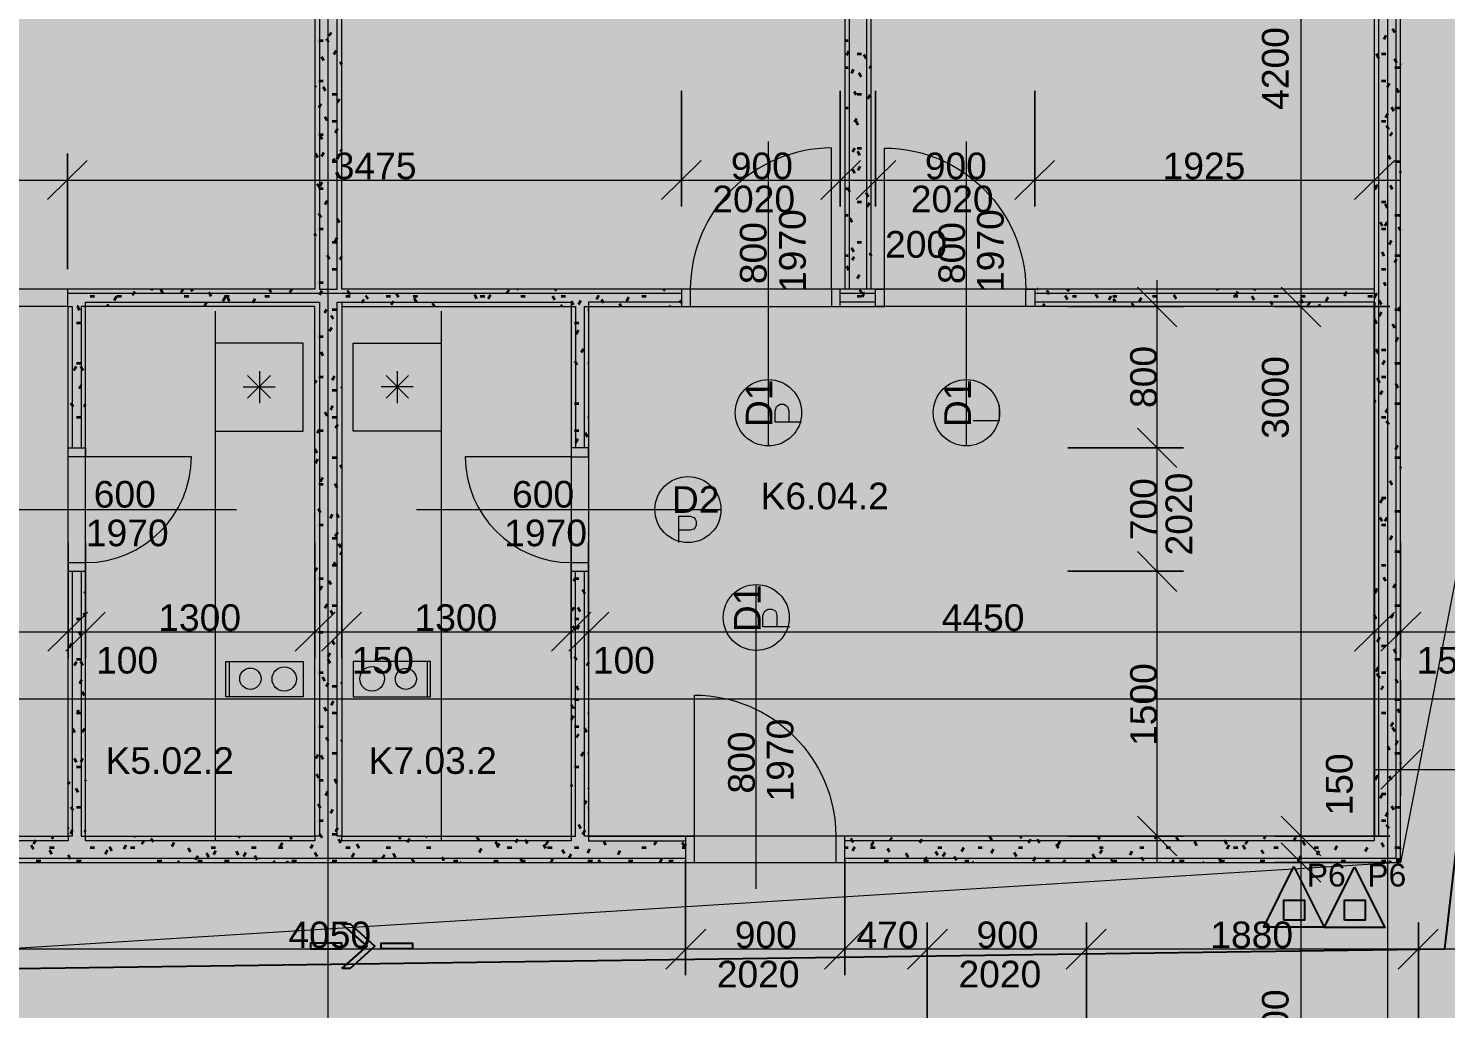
# Model space of a CAD drawing. Header units: millimetres. Extents: x 2377 to 264466, y -28213 to 61616.
# Drawn here: x 197411 to 205437, y -10488 to -4933 of the extents above; entities that cross this region are included whole.
import ezdxf

# ---------------------------------------------------------------- set-up
doc = ezdxf.new("R2010")
doc.units = ezdxf.units.MM
doc.layers.add('ZTI_KANAL', color=30, linetype='Continuous', lineweight=50)
doc.styles.add('PDF ArialMT', font='arial.ttf')

msp = doc.modelspace()

# ---------------------------------------------------------------- hatches: boundary and pattern name
at = {"layer": 'ZTI_KANAL', "true_color": 0x7fff00, "transparency": 33554559}
msp.add_hatch(color=70, dxfattribs=at).paths.add_polyline_path([(199186.3, -10260.3), (199233.9, -10260.3), (199373.7, -10133.3), (199233.9, -10006.3), (199186.3, -10006.3), (199329.2, -10133.3)])

# ---------------------------------------------------------------- linework, layer by layer
at = {"layer": 'ZTI_KANAL', "color": 7, "lineweight": 9}
for points in [[(199106.9, 4981.7), (199106.9, -22133.1)], [(205108.4, 4981.7), (205108.4, -22133.1)], [(204616.3, -2159.8), (204616.3, -6659.4)], [(207677.3, -5097.1), (206461.2, -5097.1), (206461.2, -4795.4), (206461.2, -4496.9), (206461.2, -4195.3), (206461.2, -3896.8), (206461.2, -3595.1), (206461.2, -3296.6), (207763.1, -3296.6), (207763.1, -3595.1), (207763.1, -3896.8), (207763.1, -4195.3), (207763.1, -4496.9), (207763.1, -4795.4), (207763.1, -5097.1), (206362.7, -3566.5), (205181.5, -9660.1), (181035.7, -11158.9), (156035.8, -9660.1)], [(205032.2, -5287.6), (205032.2, -5941.7)], [(201602.8, -7297.6), (201602.8, -6922.9), (201602.8, -5573.4)], [(202723.7, -7297.6), (202723.7, -6922.9), (202723.7, -5573.4)], [(204921.1, -5903.6), (205146.5, -5681.4)], [(196582.5, -5792.5), (197782.8, -5792.5)], [(197484.3, -5792.5), (201259.9, -5792.5)], [(200961.4, -5792.5), (202158.5, -5792.5)], [(201860, -5792.5), (202358.5, -5792.5)], [(202060.1, -5792.5), (203260.4, -5792.5)], [(202958.7, -5792.5), (205181.5, -5792.5)], [(203914.5, -6624.4), (203692.2, -6399)], [(203803.4, -7459.6), (203803.4, -6360.9)], [(204616.3, -6360.9), (204616.3, -9660.1)], [(198468.7, -6535.5), (198468.7, -9536.3)], [(199748.4, -6535.5), (199748.4, -9536.3)], [(203298.5, -6510.1), (203952.6, -6510.1)], [(198652.9, -6900.7), (198783, -7027.7)], [(198652.9, -7027.7), (198783, -6900.7)], [(198719.5, -6875.3), (198719.5, -7056.3)], [(199564.2, -6900.7), (199437.2, -7027.7)], [(199564.2, -7027.7), (199437.2, -6900.7)], [(199500.7, -6875.3), (199500.7, -7056.3)], [(198627.4, -6964.2), (198808.4, -6964.2)], [(199589.6, -6964.2), (199408.6, -6964.2)], [(201790.1, -7164.3), (201640.9, -7164.3), (201640.9, -7100.8), (201647.3, -7078.5), (201653.6, -7072.2), (201669.5, -7062.7), (201688.5, -7062.7), (201704.4, -7072.2), (201710.8, -7078.5), (201717.1, -7100.8), (201717.1, -7164.3)], [(202761.8, -7154.7), (202911.1, -7154.7), (202911.1, -7069)], [(203803.4, -8161.3), (203803.4, -7161.1)], [(196861.9, -7659.6), (197236.6, -7659.6), (198589.3, -7659.6)], [(199608.6, -7659.6), (200958.2, -7659.6), (201332.9, -7659.6)], [(201094.7, -7847), (201094.7, -7697.7), (201158.2, -7697.7), (201180.5, -7704.1), (201186.8, -7713.6), (201193.2, -7726.3), (201193.2, -7748.5), (201186.8, -7761.2), (201180.5, -7770.8), (201158.2, -7777.1), (201094.7, -7777.1)], [(203803.4, -9660.1), (203803.4, -7859.7)], [(201532.9, -9809.4), (201532.9, -8459.8), (201532.9, -8085.1)], [(201723.5, -8323.3), (201571, -8323.3), (201571, -8259.8), (201580.6, -8237.6), (201586.9, -8231.2), (201599.6, -8224.9), (201621.9, -8224.9), (201637.7, -8231.2), (201644.1, -8237.6), (201650.4, -8259.8), (201650.4, -8323.3)], [(196033.1, -8351.9), (197786, -8351.9)], [(197484.3, -8351.9), (197884.4, -8351.9)], [(197585.9, -8351.9), (199186.3, -8351.9)], [(198884.7, -8351.9), (199335.6, -8351.9)], [(199033.9, -8351.9), (200634.3, -8351.9)], [(200335.8, -8351.9), (200735.9, -8351.9)], [(200434.3, -8351.9), (205181.5, -8351.9)], [(204883, -8351.9), (205333.9, -8351.9)], [(205032.2, -8351.9), (206832.7, -8351.9)], [(198548.1, -8520.2), (198548.1, -8720.2)], [(199669, -8520.2), (199669, -8720.2)], [(205181.5, -8625), (205181.5, -9282.3)], [(146414.3, -8732.9), (214196.4, -8732.9)], [(205295.8, -9018.7), (205070.3, -9244.2)], [(205032.2, -9133), (206832.7, -9133)], [(204616.3, -9361.6), (204616.3, -9809.4)], [(203692.2, -9396.6), (203914.5, -9622)], [(200583.5, -9510.9), (201183.6, -9510.9)], [(203298.5, -9510.9), (203952.6, -9510.9)], [(204616.3, -9510.9), (204616.3, -11311.3)], [(196935, -10149.1), (201285.3, -10149.1)], [(200983.6, -10149.1), (202183.9, -10149.1)], [(201885.4, -10149.1), (202653.9, -10149.1)], [(202352.2, -10149.1), (203552.5, -10149.1)], [(203254, -10149.1), (205432.3, -10149.1)], [(205133.8, -10149.1), (206331, -10149.1)]]:
    msp.add_lwpolyline(points, dxfattribs=at)
at = {"layer": 'ZTI_KANAL', "color": 7, "lineweight": 20}
for points in [[(197633.5, -6411.7), (196734.9, -6411.7), (196160.2, -6411.7), (196160.2, -2312.2)], [(205032.2, -6411.7), (203111.1, -6411.7), (202209.3, -6411.7), (202009.3, -6411.7), (201110.6, -6411.7), (199186.3, -6411.7), (199186.3, -2312.2), (199033.9, -2312.2), (199033.9, -6411.7), (197633.5, -6411.7), (197633.5, -6510.1), (196734.9, -6510.1), (196185.6, -6510.1), (196185.6, -9510.9), (196160.2, -9510.9), (196160.2, -6510.1), (196185.6, -6510.1), (196185.6, -6484.7), (196734.9, -6484.7)], [(199059.3, -2312.2), (199059.3, -6411.7), (199160.9, -6411.7), (199160.9, -2312.2)], [(205057.6, -2312.2), (205057.6, -9510.9), (202034.7, -9510.9), (201983.8, -9510.9), (201983.8, -9660.1), (202034.7, -9660.1), (205181.5, -9660.1), (205181.5, -2312.2), (205032.2, -2312.2), (205032.2, -6411.7), (205032.2, -6433.9), (205032.2, -6484.7), (205035.4, -6484.7), (205035.4, -6510.1), (203111.1, -6510.1), (202209.3, -6510.1), (202209.3, -6411.7), (202260.1, -6411.7)], [(202034.7, -9634.7), (205032.2, -9634.7), (205156.1, -9634.7), (205156.1, -2312.2)], [(202183.9, -6411.7), (202183.9, -2312.2), (202034.7, -2312.2), (202034.7, -6411.7)], [(202060.1, -2312.2), (202060.1, -6411.7)], [(202158.5, -6411.7), (202158.5, -2312.2)], [(201958.4, -6411.7), (201958.4, -5611.5)], [(197633.5, -6433.9), (201110.6, -6433.9)], [(197709.8, -8008.9), (197709.8, -9510.9), (197735.2, -9510.9), (197735.2, -8008.9), (197735.2, -7961.3), (197636.7, -7961.3), (197636.7, -8008.9), (197735.2, -8008.9), (197735.2, -7310.3), (197735.2, -6510.1), (197735.2, -6484.7), (199059.3, -6484.7), (199059.3, -9510.9), (199033.9, -9510.9), (199033.9, -6510.1), (197709.8, -6510.1), (197709.8, -7310.3)], [(199186.3, -6484.7), (199186.3, -9510.9), (200485.1, -9510.9), (200510.5, -9510.9), (200510.5, -8008.9)], [(201110.6, -6484.7), (200583.5, -6484.7), (200583.5, -6510.1), (200583.5, -7310.3), (200583.5, -8008.9), (200583.5, -9510.9), (200561.3, -9510.9), (200561.3, -8008.9)], [(202009.3, -6433.9), (202209.3, -6433.9)], [(202209.3, -6484.7), (202009.3, -6484.7)], [(203111.1, -6433.9), (205032.2, -6433.9)], [(205032.2, -6484.7), (203111.1, -6484.7)], [(199186.3, -6510.1), (200510.5, -6510.1), (200510.5, -7310.3)], [(197658.9, -8008.9), (197658.9, -9510.9), (197636.7, -9510.9), (197636.7, -8008.9), (197636.7, -7310.3), (197735.2, -7310.3), (197735.2, -7361.1)], [(196233.2, -8710.7), (196233.2, -9510.9), (196233.2, -9660.1), (196185.6, -9660.1), (196185.6, -9510.9), (197084.2, -9510.9), (197636.7, -9510.9), (197636.7, -9536.3), (197084.2, -9536.3)], [(184185.7, -9536.3), (181185, -9536.3), (181185, -9660.1), (184185.7, -9660.1), (185084.4, -9660.1), (189133, -9660.1), (190034.8, -9660.1), (190184, -9660.1), (191082.7, -9660.1), (195134.5, -9660.1), (196033.1, -9660.1), (196185.6, -9660.1), (197084.2, -9660.1), (201132.8, -9660.1), (202034.7, -9660.1), (202034.7, -9510.9), (201132.8, -9510.9), (200583.5, -9510.9), (200583.5, -9536.3), (201132.8, -9536.3)], [(205032.2, -9510.9), (205032.2, -9536.3), (202034.7, -9536.3)], [(197084.2, -9634.7), (201132.8, -9634.7)]]:
    msp.add_lwpolyline(points, dxfattribs=at)
at = {"layer": 'ZTI_KANAL', "color": 70, "lineweight": 25, "true_color": 0x7fff00}
for points in [[(192032.1, -9660.1), (195013.8, -10292), (205432.3, -10149.1), (206238.9, -3128.3), (207188.3, -3128.3), (207197.9, -5690.9), (211411.6, -5744.9)], [(199189.5, -10260.3), (199192.7, -10257.1)]]:
    msp.add_lwpolyline(points, dxfattribs=at)
at = {"layer": 'ZTI_KANAL', "color": 7, "lineweight": 35}
for points in [[(199126, -4957.4), (199113.3, -4976.4)], [(205098.9, -4973.2), (205086.2, -4995.5)], [(205149.7, -4957.4), (205137, -4935.1)], [(199056.1, -5001.8), (199059.3, -5001.8), (199081.5, -5001.8)], [(199113.3, -5011.3), (199100.6, -4992.3)], [(202034.7, -5001.8), (202053.7, -5001.8)], [(199084.7, -5116.1), (199072, -5093.9)], [(199154.6, -5059), (199141.9, -5081.2)], [(199186.3, -5138.4), (199176.8, -5122.5)], [(202056.9, -5062.1), (202044.2, -5084.4)], [(202104.5, -5078), (202129.9, -5078)], [(202155.3, -5103.4), (202142.6, -5081.2)], [(205073.5, -5078), (205098.9, -5078)], [(205162.4, -5128.8), (205156.1, -5122.5), (205149.7, -5106.6)], [(205181.5, -5135.2), (205181.5, -5138.4)], [(202034.7, -5154.2), (202053.7, -5154.2)], [(202082.3, -5166.9), (202072.8, -5189.2)], [(202126.7, -5208.2), (202114, -5186)], [(202183.9, -5144.7), (202174.4, -5160.6)], [(205149.7, -5154.2), (205156.1, -5154.2), (205175.1, -5154.2)], [(199040.2, -5259), (199033.9, -5265.4)], [(199056.1, -5230.4), (199059.3, -5230.4), (199081.5, -5230.4)], [(199094.2, -5287.6), (199081.5, -5265.4)], [(202098.2, -5309.8), (202088.6, -5290.8)], [(205073.5, -5230.4), (205098.9, -5230.4)], [(205118, -5246.3), (205105.3, -5268.6)], [(205172, -5297.1), (205159.3, -5274.9)], [(199068.8, -5360.6), (199059.3, -5376.5), (199056.1, -5382.9)], [(199132.3, -5306.7), (199157.7, -5306.7)], [(199173.6, -5335.2), (199160.9, -5354.3)], [(199160.9, -5354.3), (199160.9, -5354.3)], [(202104.5, -5306.7), (202129.9, -5306.7)], [(202177.5, -5309.8), (202164.8, -5332.1)], [(199103.8, -5455.9), (199091.1, -5433.7)], [(202034.7, -5382.9), (202053.7, -5382.9)], [(202101.3, -5443.2), (202088.6, -5462.2)], [(202180.7, -5382.9), (202183.9, -5382.9)], [(205108.4, -5417.8), (205095.7, -5440)], [(205143.4, -5401.9), (205130.7, -5379.7)], [(205149.7, -5382.9), (205156.1, -5382.9), (205175.1, -5382.9)], [(199056.1, -5535.3), (199059.3, -5535.3), (199081.5, -5535.3)], [(199132.3, -5459.1), (199157.7, -5459.1)], [(199160.9, -5503.5), (199160.9, -5506.7), (199148.2, -5525.8)], [(202110.9, -5481.3), (202098.2, -5459.1)], [(202180.7, -5535.3), (202183.9, -5535.3)], [(205073.5, -5459.1), (205098.9, -5459.1)], [(205114.8, -5506.7), (205102.1, -5484.5)], [(205133.8, -5522.6), (205121.1, -5541.6)], [(199075.2, -5560.7), (199062.5, -5538.5)], [(199186.3, -5617.8), (199176.8, -5630.5)], [(202091.8, -5611.5), (202079.1, -5633.7)], [(202104.5, -5611.5), (202129.9, -5611.5)], [(199049.8, -5665.5), (199037.1, -5643.2)], [(199084.7, -5636.9), (199072, -5659.1)], [(199132.3, -5687.7), (199157.7, -5687.7)], [(199151.4, -5694.1), (199138.7, -5671.8)], [(202120.4, -5652.8), (202107.7, -5630.5)], [(205124.3, -5675), (205111.6, -5652.8)], [(205149.7, -5687.7), (205156.1, -5687.7), (205175.1, -5687.7)], [(202091.8, -5754.4), (202079.1, -5732.2)], [(202120.4, -5716.3), (202107.7, -5738.5)], [(202180.7, -5763.9), (202183.9, -5763.9)], [(205181.5, -5744.9), (205178.3, -5751.2)], [(199059.3, -5833.8), (199046.6, -5814.7)], [(199056.1, -5840.1), (199059.3, -5840.1), (199081.5, -5840.1)], [(199075.2, -5805.2), (199062.5, -5827.4)], [(202034.7, -5840.1), (202053.7, -5840.1)], [(202063.2, -5859.2), (202060.1, -5852.8), (202050.5, -5836.9)], [(205137, -5846.5), (205124.3, -5824.2)], [(199103.8, -5910), (199091.1, -5932.2)], [(202104.5, -5916.3), (202129.9, -5916.3)], [(202168, -5887.8), (202158.5, -5871.9), (202155.3, -5865.5)], [(202174.4, -5922.7), (202161.7, -5944.9)], [(205073.5, -5916.3), (205098.9, -5916.3)], [(205108.4, -5951.3), (205095.7, -5929)], [(199068.8, -6005.2), (199059.3, -5989.4), (199056.1, -5983)], [(199173.6, -6033.8), (199160.9, -6011.6)], [(202034.7, -5992.5), (202053.7, -5992.5)], [(202075.9, -6030.6), (202063.2, -6008.4)], [(205149.7, -5992.5), (205156.1, -5992.5), (205175.1, -5992.5)], [(199040.2, -6110), (199033.9, -6097.3)], [(199056.1, -6068.8), (199059.3, -6068.8), (199081.5, -6068.8)], [(205079.9, -6052.9), (205067.2, -6030.6)], [(205073.5, -6068.8), (205098.9, -6068.8)], [(205105.3, -6030.6), (205092.6, -6052.9)], [(205181.5, -6078.3), (205172, -6059.2)], [(199132.3, -6145), (199157.7, -6145)], [(199157.7, -6119.6), (199148.2, -6141.8)], [(202085.5, -6198.9), (202072.8, -6176.7)], [(202104.5, -6145), (202129.9, -6145)], [(205130.7, -6135.4), (205118, -6157.7)], [(199116.5, -6240.2), (199103.8, -6218)], [(199186.3, -6227.5), (199173.6, -6243.4)], [(202034.7, -6221.2), (202053.7, -6221.2)], [(202088.6, -6227.5), (202075.9, -6246.6)], [(202180.7, -6221.2), (202183.9, -6221.2), (202177.5, -6205.3)], [(205089.4, -6224.3), (205076.7, -6202.1)], [(205159.3, -6240.2), (205156.1, -6243.4), (205146.5, -6262.5)], [(205149.7, -6221.2), (205156.1, -6221.2), (205175.1, -6221.2)], [(199132.3, -6297.4), (199157.7, -6297.4)], [(202056.9, -6303.7), (202044.2, -6281.5)], [(202117.2, -6329.1), (202104.5, -6351.4)], [(205073.5, -6297.4), (205098.9, -6297.4)], [(198109.9, -6411.7), (198106.7, -6418)], [(198173.4, -6433.9), (198160.7, -6411.7)], [(198287.7, -6411.7), (198275, -6430.7)], [(198341.7, -6424.4), (198335.3, -6411.7)], [(198786.2, -6430.7), (198776.7, -6411.7)], [(198903.7, -6411.7), (198891, -6430.7)], [(199056.1, -6373.6), (199059.3, -6373.6), (199081.5, -6373.6)], [(199230.8, -6440.3), (199230.8, -6433.9), (199218.1, -6418)], [(200132.6, -6414.9), (200119.9, -6433.9), (200119.9, -6437.1)], [(200186.6, -6414.9), (200183.4, -6411.7)], [(200399.3, -6411.7), (200393, -6421.2)], [(201015.4, -6411.7), (201005.8, -6421.2)], [(202133.1, -6437.1), (202133.1, -6433.9), (202120.4, -6414.9)], [(202180.7, -6373.6), (202183.9, -6373.6)], [(203127, -6411.7), (203123.8, -6411.7)], [(203190.5, -6440.3), (203187.3, -6433.9), (203177.8, -6418)], [(203301.6, -6411.7), (203295.3, -6424.4)], [(204146.3, -6418), (204143.1, -6411.7)], [(204359, -6411.7), (204352.7, -6418)], [(205098.9, -6392.6), (205089.4, -6373.6)], [(197760.6, -6449.8), (197786, -6449.8)], [(197865.4, -6510.1), (197859, -6497.4)], [(197909.8, -6453), (197897.1, -6475.2)], [(197913, -6449.8), (197938.4, -6449.8)], [(198014.6, -6424.4), (198008.2, -6433.9), (198001.9, -6446.6)], [(198294, -6449.8), (198319.4, -6449.8)], [(198421, -6484.7), (198408.3, -6507)], [(198421, -6484.7), (198421, -6484.7)], [(198446.4, -6453), (198436.9, -6433.9), (198433.7, -6430.7)], [(198525.8, -6456.2), (198513.1, -6478.4)], [(198522.7, -6449.8), (198548.1, -6449.8)], [(198551.2, -6478.4), (198538.5, -6459.3)], [(198694.1, -6465.7), (198684.6, -6484.7), (198681.4, -6487.9)], [(198751.3, -6449.8), (198776.7, -6449.8)], [(199072, -6421.2), (199065.7, -6433.9), (199059.3, -6443.4)], [(199208.5, -6449.8), (199233.9, -6449.8)], [(199310.2, -6468.9), (199300.6, -6484.7), (199297.5, -6491.1)], [(199335.6, -6465.7), (199322.9, -6446.6)], [(199437.2, -6449.8), (199462.6, -6449.8)], [(199478.5, -6478.4), (199475.3, -6484.7), (199465.8, -6500.6)], [(199494.3, -6433.9), (199494.3, -6433.9)], [(199507, -6456.2), (199494.3, -6433.9)], [(199589.6, -6449.8), (199615, -6449.8)], [(199608.6, -6484.7), (199595.9, -6462.5)], [(199713.4, -6510.1), (199700.7, -6491.1)], [(199951.6, -6465.7), (199938.9, -6443.4)], [(199970.6, -6449.8), (199996, -6449.8)], [(200027.8, -6443.4), (200015.1, -6465.7)], [(200199.3, -6449.8), (200224.7, -6449.8)], [(200393, -6472), (200380.3, -6449.8)], [(200427.9, -6449.8), (200453.3, -6449.8)], [(200434.3, -6500.6), (200427.9, -6510.1)], [(200497.8, -6500.6), (200485.1, -6478.4)], [(200539, -6475.2), (200526.3, -6497.4)], [(200640.7, -6446.6), (200628, -6468.9)], [(200669.2, -6487.9), (200666.1, -6484.7), (200656.5, -6468.9)], [(200767.7, -6510.1), (200761.3, -6494.3)], [(200812.1, -6456.2), (200799.4, -6478.4)], [(200885.2, -6449.8), (200910.6, -6449.8)], [(201110.6, -6491.1), (201107.4, -6484.7), (201101.1, -6475.2)], [(202104.5, -6449.8), (202129.9, -6449.8)], [(202145.8, -6433.9), (202142.6, -6433.9), (202133.1, -6456.2)], [(203165.1, -6494.3), (203155.6, -6510.1)], [(203295.3, -6468.9), (203282.6, -6446.6)], [(203323.9, -6449.8), (203346.1, -6449.8)], [(203466.8, -6459.3), (203454.1, -6437.1)], [(203543, -6449.8), (203530.3, -6472)], [(203552.5, -6449.8), (203574.7, -6449.8)], [(203568.4, -6484.7), (203555.7, -6465.7)], [(203568.4, -6484.7), (203568.4, -6484.7)], [(203673.2, -6510.1), (203660.5, -6491.1)], [(203714.4, -6459.3), (203701.7, -6481.6)], [(203778, -6449.8), (203803.4, -6449.8)], [(203911.3, -6465.7), (203898.6, -6443.4)], [(204235.2, -6449.8), (204260.6, -6449.8)], [(204260.6, -6424.4), (204254.3, -6433.9), (204247.9, -6446.6)], [(204352.7, -6472), (204340, -6449.8)], [(204457.5, -6500.6), (204448, -6484.7), (204444.8, -6478.4)], [(204463.8, -6449.8), (204489.2, -6449.8)], [(204616.3, -6449.8), (204641.7, -6449.8)], [(204629, -6491.1), (204625.8, -6484.7), (204616.3, -6468.9)], [(204667.1, -6484.7), (204654.4, -6503.8)], [(204667.1, -6484.7), (204667.1, -6484.7)], [(204727.4, -6510.1), (204721, -6497.4)], [(204771.9, -6456.2), (204759.2, -6478.4)], [(204876.6, -6427.6), (204870.3, -6433.9), (204863.9, -6449.8)], [(204997.3, -6449.8), (205022.7, -6449.8)], [(205073.5, -6497.4), (205060.8, -6475.2)], [(197700.2, -6532.4), (197690.7, -6510.1), (197687.5, -6510.1)], [(198303.6, -6510.1), (198303.6, -6507)], [(199100.6, -6526), (199087.9, -6545.1)], [(199138.7, -6580), (199126, -6560.9)], [(199132.3, -6526), (199157.7, -6526)], [(200580.3, -6526), (200583.5, -6526)], [(201047.1, -6503.8), (201043.9, -6510.1)], [(203333.4, -6507), (203333.4, -6510.1)], [(203949.4, -6507), (203949.4, -6510.1)], [(205073.5, -6541.9), (205060.8, -6564.1)], [(205149.7, -6526), (205156.1, -6526), (205175.1, -6526)], [(205178.3, -6513.3), (205165.6, -6535.5)], [(197684.4, -6602.2), (197709.8, -6602.2)], [(199129.2, -6627.6), (199116.5, -6649.9)], [(200504.1, -6602.2), (200510.5, -6602.2), (200529.5, -6602.2)], [(200526.3, -6643.5), (200513.6, -6665.7)], [(205149.7, -6630.8), (205137, -6608.6)], [(199056.1, -6678.4), (199059.3, -6678.4), (199081.5, -6678.4)], [(205168.8, -6684.8), (205156.1, -6700.7), (205156.1, -6707)], [(199081.5, -6789.6), (199068.8, -6767.3)], [(200520, -6840.4), (200510.5, -6824.5), (200507.3, -6818.1)], [(200554.9, -6748.3), (200542.2, -6770.5)], [(205073.5, -6754.6), (205098.9, -6754.6)], [(205092.6, -6815), (205079.9, -6837.2)], [(197681.2, -6849.9), (197668.5, -6872.1)], [(197684.4, -6830.8), (197709.8, -6830.8)], [(197722.5, -6872.1), (197709.8, -6853.1), (197709.8, -6849.9)], [(200580.3, -6830.8), (200583.5, -6830.8)], [(205149.7, -6830.8), (205156.1, -6830.8), (205175.1, -6830.8)], [(197709.8, -6954.7), (197697.1, -6973.7)], [(199043.4, -6929.3), (199033.9, -6942)], [(199056.1, -6907.1), (199059.3, -6907.1), (199081.5, -6907.1)], [(199145, -6903.9), (199132.3, -6926.1)], [(199186.3, -6967.4), (199183.1, -6964.2)], [(205057.6, -6929.3), (205051.3, -6919.8), (205064, -6942)], [(205073.5, -6907.1), (205098.9, -6907.1)], [(205168.8, -6970.6), (205156.1, -6951.5), (205156.1, -6948.3)], [(197665.3, -7078.5), (197658.9, -7069), (197652.6, -7056.3)], [(197735.2, -7062.7), (197725.6, -7078.5)], [(199132.3, -6983.3), (199157.7, -6983.3)], [(200504.1, -7059.5), (200510.5, -7059.5), (200529.5, -7059.5)], [(205079.9, -6986.4), (205067.2, -7008.7)], [(205149.7, -7059.5), (205156.1, -7059.5), (205175.1, -7059.5)], [(197684.4, -7135.7), (197709.8, -7135.7)], [(199103.8, -7129.3), (199091.1, -7107.1)], [(199135.5, -7072.2), (199122.8, -7094.4)], [(199132.3, -7135.7), (199157.7, -7135.7)], [(200580.3, -7135.7), (200583.5, -7135.7)], [(205073.5, -7135.7), (205098.9, -7135.7)], [(205108.4, -7091.2), (205095.7, -7110.3)], [(199059.3, -7205.5), (199046.6, -7227.8)], [(199056.1, -7211.9), (199059.3, -7211.9), (199081.5, -7211.9)], [(199164.1, -7177), (199160.9, -7183.3), (199151.4, -7199.2)], [(200504.1, -7211.9), (200510.5, -7211.9), (200529.5, -7211.9)], [(205114.8, -7177), (205102.1, -7157.9)], [(200523.2, -7259.5), (200510.5, -7281.8)], [(200577.1, -7246.8), (200564.4, -7224.6)], [(205165.6, -7297.6), (205156.1, -7310.3), (205152.9, -7319.9)], [(199046.6, -7338.9), (199033.9, -7316.7)], [(199049.8, -7373.8), (199037.1, -7396.1)], [(199132.3, -7364.3), (199157.7, -7364.3)], [(205149.7, -7364.3), (205156.1, -7364.3), (205175.1, -7364.3)], [(199186.3, -7424.6), (199176.8, -7408.8)], [(205181.5, -7418.3), (205181.5, -7424.6)], [(199056.1, -7516.7), (199059.3, -7516.7), (199081.5, -7516.7)], [(199078.4, -7478.6), (199065.7, -7500.9)], [(199160.9, -7535.8), (199148.2, -7513.6)], [(199160.9, -7535.8), (199160.9, -7535.8)], [(205133.8, -7519.9), (205121.1, -7497.7)], [(205079.9, -7599.3), (205067.2, -7621.5)], [(205073.5, -7592.9), (205098.9, -7592.9)], [(199065.7, -7678.7), (199059.3, -7666), (199053, -7656.5)], [(199132.3, -7688.2), (199119.6, -7710.4)], [(199170.4, -7707.3), (199160.9, -7688.2), (199157.7, -7685)], [(205076.7, -7726.3), (205064, -7704.1)], [(205105.3, -7704.1), (205092.6, -7726.3)], [(205149.7, -7669.2), (205156.1, -7669.2), (205175.1, -7669.2)], [(199056.1, -7745.4), (199059.3, -7745.4), (199081.5, -7745.4)], [(205073.5, -7745.4), (205098.9, -7745.4)], [(199132.3, -7821.6), (199157.7, -7821.6)], [(199160.9, -7789.8), (199160.9, -7793), (199148.2, -7812)], [(199180, -7875.6), (199167.3, -7853.3)], [(205133.8, -7808.9), (205121.1, -7831.1)], [(199186.3, -7901), (199176.8, -7916.8)], [(205149.7, -7897.8), (205156.1, -7897.8), (205175.1, -7897.8)], [(205181.5, -7907.3), (205178.3, -7904.1)], [(199046.6, -7989.9), (199033.9, -8008.9)], [(199132.3, -7974), (199157.7, -7974)], [(199154.6, -7980.3), (199141.9, -7958.1)], [(205073.5, -7974), (205098.9, -7974)], [(199056.1, -8050.2), (199059.3, -8050.2), (199081.5, -8050.2)], [(199075.2, -8094.7), (199062.5, -8113.7)], [(199126, -8085.1), (199113.3, -8062.9)], [(200510.5, -8043.9), (200510.5, -8047), (200497.8, -8066.1)], [(200504.1, -8050.2), (200510.5, -8050.2), (200529.5, -8050.2)], [(205098.9, -8066.1), (205086.2, -8043.9)], [(205152.9, -8082), (205140.2, -8104.2)], [(197735.2, -8126.4), (197728.8, -8135.9)], [(200561.3, -8135.9), (200561.3, -8129.6), (200548.6, -8113.7)], [(197735.2, -8266.1), (197725.6, -8247.1)], [(199103.8, -8196.3), (199091.1, -8218.5)], [(199135.5, -8253.4), (199122.8, -8231.2)], [(199132.3, -8202.6), (199157.7, -8202.6)], [(200500.9, -8212.1), (200497.8, -8218.5), (200488.2, -8234.4)], [(200535.9, -8237.6), (200523.2, -8215.3)], [(200580.3, -8202.6), (200583.5, -8202.6)], [(205140.2, -8253.4), (205127.5, -8275.7)], [(205149.7, -8202.6), (205156.1, -8202.6), (205175.1, -8202.6)], [(197684.4, -8278.8), (197709.8, -8278.8)], [(200507.3, -8342.3), (200497.8, -8326.5), (200494.6, -8320.1)], [(200504.1, -8278.8), (200510.5, -8278.8), (200529.5, -8278.8)], [(200529.5, -8316.9), (200516.8, -8339.2)], [(197655.8, -8418.6), (197643.1, -8440.8)], [(197709.8, -8374.1), (197697.1, -8351.9)], [(199056.1, -8355), (199059.3, -8355), (199081.5, -8355)], [(199145, -8424.9), (199132.3, -8402.7)], [(199186.3, -8358.2), (199183.1, -8361.4)], [(205057.6, -8399.5), (205051.3, -8405.8), (205064, -8383.6)], [(205168.8, -8358.2), (205156.1, -8377.3)], [(205156.1, -8377.3), (205156.1, -8377.3)], [(205181.5, -8364.6), (205172, -8348.7)], [(199119.6, -8472.5), (199106.9, -8494.8)], [(200516.8, -8513.8), (200510.5, -8501.1), (200504.1, -8491.6)], [(205073.5, -8431.3), (205098.9, -8431.3)], [(205156.1, -8472.5), (205143.4, -8450.3)], [(197684.4, -8523.3), (197671.7, -8542.4)], [(197684.4, -8507.5), (197709.8, -8507.5)], [(197719.3, -8542.4), (197709.8, -8526.5), (197706.6, -8523.3)], [(199056.1, -8583.7), (199059.3, -8583.7), (199081.5, -8583.7)], [(199119.6, -8529.7), (199106.9, -8507.5)], [(200583.5, -8526.5), (200574, -8545.6)], [(200580.3, -8507.5), (200583.5, -8507.5)], [(205073.5, -8583.7), (205098.9, -8583.7)], [(205149.7, -8507.5), (205156.1, -8507.5), (205175.1, -8507.5)], [(197712.9, -8625), (197709.8, -8628.1), (197700.2, -8647.2)], [(199091.1, -8631.3), (199078.4, -8609.1)], [(199110.1, -8640.8), (199097.4, -8663.1)], [(199132.3, -8659.9), (199157.7, -8659.9)], [(199186.3, -8644), (199183.1, -8637.7)], [(200526.3, -8682.1), (200513.6, -8659.9)], [(205057.6, -8605.9), (205051.3, -8593.2), (205064, -8615.4)], [(205083, -8659.9), (205070.3, -8678.9)], [(205165.6, -8644), (205156.1, -8625), (205156.1, -8621.8)], [(197728.8, -8713.9), (197722.5, -8701.2), (197716.1, -8691.6)], [(199138.7, -8745.6), (199126, -8767.8)], [(200504.1, -8736.1), (200510.5, -8736.1), (200529.5, -8736.1)], [(205149.7, -8736.1), (205156.1, -8736.1), (205175.1, -8736.1)], [(197684.4, -8812.3), (197709.8, -8812.3)], [(197700.2, -8818.7), (197690.7, -8796.4)], [(199100.6, -8802.8), (199087.9, -8780.5)], [(199132.3, -8812.3), (199157.7, -8812.3)], [(200497.8, -8786.9), (200497.8, -8783.7), (200485.1, -8764.7)], [(200497.8, -8828.2), (200485.1, -8850.4)], [(200497.8, -8828.2), (200497.8, -8828.2)], [(200580.3, -8812.3), (200583.5, -8812.3)], [(205073.5, -8812.3), (205098.9, -8812.3)], [(205178.3, -8812.3), (205165.6, -8790.1)], [(197674.8, -8923.4), (197662.1, -8901.2)], [(197728.8, -8901.2), (197722.5, -8910.7), (197716.1, -8920.3)], [(199056.1, -8888.5), (199059.3, -8888.5), (199081.5, -8888.5)], [(200504.1, -8888.5), (200510.5, -8888.5), (200529.5, -8888.5)], [(200574, -8920.3), (200561.3, -8898)], [(205140.2, -8866.3), (205127.5, -8888.5)], [(205149.7, -8917.1), (205137, -8894.9)], [(199110.1, -8971.1), (199097.4, -8952)], [(199186.3, -8967.9), (199180, -8974.2)], [(200526.3, -8933), (200513.6, -8952)], [(205165.6, -8971.1), (205156.1, -8986.9), (205152.9, -8993.3)], [(199053, -9047.3), (199040.2, -9069.5)], [(199081.5, -9075.9), (199068.8, -9053.6)], [(199132.3, -9040.9), (199157.7, -9040.9)], [(200554.9, -9034.6), (200542.2, -9056.8)], [(200580.3, -9040.9), (200583.5, -9040.9)], [(205121.1, -9021.9), (205108.4, -8999.6)], [(205149.7, -9040.9), (205156.1, -9040.9), (205175.1, -9040.9)], [(197684.4, -9091.7), (197671.7, -9069.5)], [(197684.4, -9117.1), (197709.8, -9117.1)], [(197719.3, -9069.5), (197709.8, -9085.4), (197706.6, -9091.7)], [(200504.1, -9117.1), (200510.5, -9117.1), (200529.5, -9117.1)], [(205181.5, -9094.9), (205181.5, -9098.1)], [(197643.1, -9202.9), (197636.7, -9215.6)], [(197735.2, -9193.3), (197735.2, -9196.5)], [(199056.1, -9180.6), (199043.4, -9158.4)], [(199056.1, -9193.3), (199059.3, -9193.3), (199081.5, -9193.3)], [(199157.7, -9209.2), (199145, -9187)], [(200491.4, -9231.5), (200485.1, -9218.8)], [(205130.7, -9190.2), (205118, -9171.1)], [(197693.9, -9263.2), (197681.2, -9241)], [(199106.9, -9256.9), (199094.2, -9279.1)], [(200583.5, -9241), (200583.5, -9237.8)], [(205079.9, -9272.7), (205067.2, -9295)], [(205073.5, -9269.6), (205098.9, -9269.6)], [(197665.3, -9364.8), (197658.9, -9355.3), (197652.6, -9345.8)], [(197684.4, -9345.8), (197709.8, -9345.8)], [(199065.7, -9352.1), (199059.3, -9342.6), (199053, -9329.9)], [(199135.5, -9358.5), (199122.8, -9380.7)], [(200570.8, -9310.8), (200561.3, -9329.9), (200558.1, -9329.9)], [(200580.3, -9345.8), (200583.5, -9345.8)], [(205108.4, -9377.5), (205095.7, -9399.7)], [(205143.4, -9361.6), (205130.7, -9339.4)], [(205149.7, -9345.8), (205156.1, -9345.8), (205175.1, -9345.8)], [(197639.9, -9469.6), (197636.7, -9463.3)], [(199056.1, -9422), (199059.3, -9422), (199081.5, -9422)], [(199164.1, -9463.3), (199160.9, -9469.6), (199151.4, -9485.5)], [(200539, -9466.4), (200526.3, -9444.2)], [(205073.5, -9422), (205098.9, -9422)], [(205114.8, -9466.4), (205102.1, -9444.2)], [(197452.5, -9533.1), (197449.4, -9536.3), (197439.8, -9555.3)], [(197554.2, -9510.9), (197544.6, -9526.8)], [(197658.9, -9476), (197649.4, -9498.2)], [(197658.9, -9476), (197658.9, -9476)], [(197735.2, -9485.5), (197728.8, -9476)], [(198017.8, -9517.2), (198014.6, -9510.9)], [(198065.4, -9536.3), (198052.7, -9555.3)], [(198065.4, -9536.3), (198065.4, -9536.3)], [(198119.4, -9542.6), (198116.2, -9536.3), (198106.7, -9523.6)], [(198236.9, -9545.8), (198224.2, -9568)], [(198433.7, -9510.9), (198433.7, -9510.9)], [(198608.4, -9510.9), (198602, -9520.4)], [(198849.7, -9549), (198837, -9568)], [(198903.7, -9529.9), (198894.2, -9510.9)], [(199075.2, -9520.4), (199068.8, -9510.9), (199062.5, -9498.2)], [(199132.3, -9498.2), (199157.7, -9498.2)], [(199180, -9549), (199167.3, -9526.8)], [(199519.7, -9526.8), (199510.2, -9510.9)], [(199570.5, -9523.6), (199561, -9536.3), (199557.8, -9545.8)], [(199665.8, -9510.9), (199659.5, -9517.2)], [(199964.3, -9536.3), (199951.6, -9514.1)], [(199964.3, -9536.3), (199964.3, -9536.3)], [(200069.1, -9564.9), (200056.4, -9542.6)], [(200183.4, -9526.8), (200177, -9536.3), (200170.7, -9545.8)], [(200237.4, -9552.2), (200227.9, -9536.3), (200224.7, -9533.1)], [(200354.9, -9536.3), (200342.2, -9558.5)], [(200561.3, -9479.1), (200561.3, -9482.3), (200548.6, -9501.4)], [(200681.9, -9561.7), (200669.2, -9539.5)], [(200720, -9510.9), (200720, -9510.9)], [(200916.9, -9514.1), (200916.9, -9510.9)], [(200967.7, -9539.5), (200955, -9558.5)], [(201126.5, -9568), (201113.8, -9545.8)], [(202082.3, -9545.8), (202075.9, -9536.3), (202069.6, -9523.6)], [(202196.6, -9542.6), (202183.9, -9564.9)], [(202301.4, -9517.2), (202288.7, -9536.3)], [(202288.7, -9536.3), (202288.7, -9536.3)], [(202469.7, -9526.8), (202466.5, -9536.3), (202457, -9549)], [(202866.6, -9533.1), (202853.9, -9510.9)], [(203034.9, -9523.6), (203028.6, -9510.9)], [(203085.7, -9529.9), (203082.5, -9536.3), (203073, -9549)], [(203139.7, -9549), (203130.2, -9536.3), (203127, -9526.8)], [(203254, -9539.5), (203241.3, -9561.7)], [(203479.5, -9529.9), (203466.8, -9510.9)], [(203800.2, -9510.9), (203790.7, -9526.8)], [(203924, -9536.3), (203911.3, -9514.1)], [(203924, -9536.3), (203924, -9536.3)], [(204028.8, -9564.9), (204016.1, -9542.6)], [(204197.1, -9555.3), (204187.6, -9536.3), (204184.4, -9533.1)], [(204314.6, -9533.1), (204314.6, -9536.3), (204301.9, -9555.3)], [(204416.2, -9510.9), (204406.7, -9526.8)], [(204587.7, -9517.2), (204578.2, -9536.3), (204575, -9539.5)], [(204641.7, -9561.7), (204629, -9539.5)], [(204876.6, -9514.1), (204876.6, -9510.9)], [(205086.2, -9571.2), (205073.5, -9549)], [(197439.8, -9583.9), (197427.1, -9561.7)], [(197531.9, -9574.4), (197557.3, -9574.4)], [(197544.6, -9612.5), (197531.9, -9590.3)], [(197649.4, -9641.1), (197646.2, -9634.7), (197636.7, -9618.9)], [(197760.6, -9574.4), (197786, -9574.4)], [(197859, -9590.3), (197846.3, -9612.5)], [(197884.4, -9593.4), (197871.7, -9571.2)], [(197963.8, -9561.7), (197951.1, -9583.9)], [(197989.2, -9574.4), (198014.6, -9574.4)], [(198329, -9599.8), (198316.3, -9577.6)], [(198370.2, -9622), (198360.7, -9634.7), (198357.5, -9644.3)], [(198433.7, -9628.4), (198421, -9606.2)], [(198446.4, -9574.4), (198471.9, -9574.4)], [(198471.9, -9593.4), (198459.2, -9615.7)], [(198602, -9618.9), (198589.3, -9596.6)], [(198643.3, -9603), (198630.6, -9625.2)], [(198675.1, -9574.4), (198700.5, -9574.4)], [(198706.8, -9644.3), (198700.5, -9634.7), (198694.1, -9622)], [(198827.5, -9574.4), (198852.9, -9574.4)], [(199021.2, -9558.5), (199008.5, -9580.7)], [(199046.6, -9625.2), (199033.9, -9603)], [(199208.5, -9574.4), (199233.9, -9574.4)], [(199256.2, -9606.2), (199243.5, -9628.4)], [(199284.8, -9577.6), (199272.1, -9555.3)], [(199427.6, -9615.7), (199414.9, -9634.7), (199414.9, -9637.9)], [(199437.2, -9574.4), (199462.6, -9574.4)], [(199491.2, -9631.6), (199478.5, -9609.3)], [(199665.8, -9574.4), (199691.2, -9574.4)], [(199764.2, -9650.6), (199757.9, -9634.7), (199754.7, -9628.4)], [(199977, -9580.7), (199964.3, -9603)], [(200078.6, -9552.2), (200065.9, -9574.4)], [(200123.1, -9574.4), (200148.5, -9574.4)], [(200342.2, -9580.7), (200329.5, -9558.5)], [(200351.7, -9574.4), (200377.1, -9574.4)], [(200447, -9609.3), (200434.3, -9587.1)], [(200485.1, -9612.5), (200472.4, -9634.7)], [(200504.1, -9574.4), (200529.5, -9574.4)], [(200589.8, -9583.9), (200577.1, -9606.2)], [(200761.3, -9593.4), (200748.6, -9615.7)], [(200885.2, -9574.4), (200910.6, -9574.4)], [(201113.8, -9574.4), (201132.8, -9574.4)], [(201132.8, -9555.3), (201126.5, -9571.2)], [(202034.7, -9574.4), (202053.7, -9574.4)], [(202091.8, -9571.2), (202079.1, -9593.4)], [(202180.7, -9574.4), (202206.1, -9574.4)], [(202288.7, -9599.8), (202276, -9580.7)], [(202393.5, -9628.4), (202380.8, -9606.2)], [(202561.8, -9618.9), (202549.1, -9596.6)], [(202561.8, -9574.4), (202584, -9574.4)], [(202603.1, -9603), (202590.4, -9625.2)], [(202666.6, -9647.4), (202660.2, -9634.7), (202653.9, -9625.2)], [(202707.8, -9574.4), (202695.1, -9596.6)], [(202790.4, -9574.4), (202812.6, -9574.4)], [(202876.1, -9583.9), (202863.4, -9606.2)], [(203006.3, -9625.2), (202993.6, -9603)], [(203019, -9574.4), (203041.3, -9574.4)], [(203244.5, -9577.6), (203231.8, -9555.3)], [(203450.9, -9634.7), (203438.2, -9612.5)], [(203476.3, -9574.4), (203498.5, -9574.4)], [(203492.2, -9587.1), (203479.5, -9609.3)], [(203660.5, -9596.6), (203647.8, -9618.9)], [(203704.9, -9574.4), (203727.1, -9574.4)], [(203727.1, -9650.6), (203717.6, -9634.7), (203714.4, -9628.4)], [(203854.2, -9574.4), (203879.6, -9574.4)], [(204209.8, -9561.7), (204197.1, -9583.9)], [(204235.2, -9574.4), (204260.6, -9574.4)], [(204301.9, -9583.9), (204289.2, -9561.7)], [(204406.7, -9609.3), (204394, -9590.3)], [(204463.8, -9574.4), (204489.2, -9574.4)], [(204616.3, -9622), (204606.7, -9634.7), (204603.6, -9641.1)], [(204692.5, -9574.4), (204717.9, -9574.4)], [(204721, -9593.4), (204708.3, -9615.7)], [(204822.7, -9564.9), (204810, -9587.1)], [(204994.1, -9574.4), (204981.4, -9596.6)], [(205149.7, -9574.4), (205156.1, -9574.4), (205175.1, -9574.4)], [(205181.5, -9583.9), (205178.3, -9574.4)], [(197455.7, -9650.6), (197481.1, -9650.6)], [(197684.4, -9650.6), (197709.8, -9650.6)], [(198141.6, -9650.6), (198167, -9650.6)], [(198265.5, -9650.6), (198259.1, -9660.1)], [(198370.2, -9650.6), (198395.6, -9650.6)], [(198522.7, -9650.6), (198548.1, -9650.6)], [(198805.3, -9660.1), (198798.9, -9650.6)], [(198878.3, -9650.6), (198875.1, -9660.1)], [(198903.7, -9650.6), (198929.1, -9650.6)], [(199132.3, -9650.6), (199157.7, -9650.6)], [(199361, -9650.6), (199386.4, -9650.6)], [(199595.9, -9660.1), (199583.2, -9637.9)], [(199818.2, -9650.6), (199843.6, -9650.6)], [(199859.5, -9660.1), (199856.3, -9657)], [(200046.9, -9650.6), (200072.3, -9650.6)], [(200208.8, -9657), (200196.1, -9634.7)], [(200199.3, -9650.6), (200224.7, -9650.6)], [(200380.3, -9641.1), (200370.7, -9660.1)], [(200580.3, -9650.6), (200605.7, -9650.6)], [(200650.2, -9660.1), (200640.7, -9644.3)], [(200808.9, -9650.6), (200834.4, -9650.6)], [(200996.3, -9641.1), (200986.8, -9660.1)], [(201037.6, -9650.6), (201063, -9650.6)], [(202256.9, -9650.6), (202282.3, -9650.6)], [(202498.3, -9631.6), (202495.1, -9634.7), (202485.6, -9650.6), (202507.8, -9650.6)], [(202714.2, -9650.6), (202736.4, -9650.6)], [(202761.8, -9660.1), (202758.6, -9653.8)], [(203114.3, -9631.6), (203111.1, -9634.7), (203101.6, -9653.8)], [(203171.4, -9650.6), (203193.7, -9650.6)], [(203282.6, -9644.3), (203273.1, -9660.1)], [(203400.1, -9650.6), (203422.3, -9650.6)], [(203555.7, -9660.1), (203543, -9641.1)], [(203552.5, -9650.6), (203574.7, -9650.6)], [(203819.2, -9660.1), (203816.1, -9657)], [(203898.6, -9644.3), (203889.1, -9660.1)], [(203930.4, -9650.6), (203955.8, -9650.6)], [(204066.9, -9657), (204063.7, -9660.1)], [(204168.5, -9660.1), (204155.8, -9637.9)], [(204159, -9650.6), (204184.4, -9650.6)], [(204387.6, -9650.6), (204413, -9650.6)], [(204609.9, -9660.1), (204600.4, -9644.3)], [(204844.9, -9650.6), (204870.3, -9650.6)], [(205073.5, -9650.6), (205098.9, -9650.6)], [(205127.5, -9650.6), (205121.1, -9660.1)]]:
    msp.add_lwpolyline(points, dxfattribs=at)
for points in [[(205044.9, -5078), (205057.6, -5100.3)], [(205035.4, -5846.5), (205048.1, -5824.2)], [(205032.2, -6459.3), (205044.9, -6437.1)], [(205032.2, -6580), (205044.9, -6602.2)], [(205041.8, -6751.5), (205054.5, -6773.7)], [(205032.2, -7037.2), (205038.6, -7046.8)], [(205035.4, -8132.8), (205048.1, -8110.5)], [(205032.2, -8256.6), (205041.8, -8275.7)], [(205041.8, -8577.3), (205054.5, -8555.1)], [(205038.6, -9190.2), (205051.3, -9167.9)]]:
    msp.add_lwpolyline(points, close=True, dxfattribs=at)
at = {"layer": 'ZTI_KANAL', "color": 7, "lineweight": 9}
for points in [[(201110.6, -5941.7), (201110.6, -5287.6)], [(202009.3, -5941.7), (202009.3, -5287.6)], [(202209.3, -5941.7), (202209.3, -5287.6)], [(203111.1, -5941.7), (203111.1, -5287.6)], [(197519.2, -5903.6), (197744.7, -5681.4)], [(197633.5, -5643.2), (197633.5, -6297.4)], [(200996.3, -5903.6), (201221.8, -5681.4)], [(201898.1, -5903.6), (202123.6, -5681.4)], [(202098.2, -5903.6), (202323.6, -5681.4)], [(202996.8, -5903.6), (203222.3, -5681.4)], [(204505.1, -6399), (204730.6, -6624.4)], [(204467, -6510.1), (205121.1, -6510.1)], [(198468.7, -7215.1), (198967.2, -7215.1), (198967.2, -6716.5), (198468.7, -6716.5)], [(199748.4, -7215.1), (199249.8, -7215.1), (199249.8, -6716.5), (199748.4, -6716.5)], [(203914.5, -7421.5), (203692.2, -7199.2)], [(203952.6, -7310.3), (203298.5, -7310.3)], [(197636.7, -8501.1), (197636.7, -7847)], [(197735.2, -8501.1), (197735.2, -7847)], [(199033.9, -8501.1), (199033.9, -7847)], [(199186.3, -8501.1), (199186.3, -7847)], [(200485.1, -8501.1), (200485.1, -7847)], [(200583.5, -8501.1), (200583.5, -7847)], [(205032.2, -8501.1), (205032.2, -7847)], [(205181.5, -8501.1), (205181.5, -7847)], [(203914.5, -8123.2), (203692.2, -7897.8)], [(203952.6, -8008.9), (203298.5, -8008.9)], [(197522.4, -8463), (197747.9, -8240.7)], [(197624, -8463), (197846.3, -8240.7)], [(198922.8, -8463), (199148.2, -8240.7)], [(199072, -8463), (199297.5, -8240.7)], [(200373.9, -8463), (200596.2, -8240.7)], [(200472.4, -8463), (200697.8, -8240.7)], [(204921.1, -8463), (205146.5, -8240.7)], [(205070.3, -8463), (205295.8, -8240.7)], [(198967.2, -8720.2), (198529, -8720.2), (198529, -8520.2), (198967.2, -8520.2)], [(199249.8, -8720.2), (199688, -8720.2), (199688, -8520.2), (199249.8, -8520.2)], [(204505.1, -9396.6), (204730.6, -9622)], [(204467, -9510.9), (205121.1, -9510.9)], [(204505.1, -9549), (204730.6, -9771.3)], [(201132.8, -10298.4), (201132.8, -9644.3)], [(202034.7, -10298.4), (202034.7, -9644.3)], [(204467, -9660.1), (205121.1, -9660.1)], [(202501.4, -9999.9), (202501.4, -10654)], [(203403.3, -9999.9), (203403.3, -10654)], [(205283.1, -9999.9), (205283.1, -10654)], [(201021.7, -10263.5), (201247.2, -10038)], [(201920.3, -10263.5), (202145.8, -10038)], [(202390.3, -10263.5), (202615.8, -10038)], [(203288.9, -10263.5), (203514.4, -10038)], [(205168.8, -10263.5), (205394.2, -10038)]]:
    msp.add_lwpolyline(points, close=True, dxfattribs=at)
at = {"layer": 'ZTI_KANAL', "color": 7, "lineweight": 20}
for points in [[(200561.3, -7310.3), (200561.3, -6510.1), (201110.6, -6510.1), (202009.3, -6510.1), (202209.3, -6510.1), (202260.1, -6510.1), (202260.1, -6411.7), (202260.1, -5611.5, -0.411436), (203059.8, -6410.5)], [(197735.2, -7960.3, 0.411436), (198335.3, -7361.1), (197735.2, -7361.1), (197636.7, -7361.1), (197636.7, -7310.3), (197636.7, -6510.1), (197658.9, -6510.1), (197658.9, -7310.3)], [(200485.1, -7361.1), (199884.9, -7361.1, 0.411438), (200485, -7960.3)], [(201183.6, -9510.9), (201132.8, -9510.9), (201132.8, -9660.1), (201183.6, -9660.1), (201183.6, -9510.9), (201183.6, -8710.7, -0.411439), (201984.1, -9510.2)]]:
    msp.add_lwpolyline(points, format="xyb", dxfattribs=at)
for points in [[(201161.4, -6411.7), (201110.6, -6411.7), (201110.6, -6510.1), (201161.4, -6510.1)], [(202009.3, -6411.7), (201958.4, -6411.7), (201958.4, -6510.1), (202009.3, -6510.1)], [(203111.1, -6411.7), (203111.1, -6510.1), (203060.3, -6510.1), (203060.3, -6411.7)], [(200485.1, -7310.3), (200485.1, -8008.9), (200485.1, -9510.9), (200485.1, -9536.3), (199186.3, -9536.3), (199186.3, -9510.9), (199160.9, -9510.9), (199160.9, -6484.7), (200485.1, -6484.7), (200485.1, -6510.1)], [(200485.1, -7310.3), (200485.1, -7361.1), (200583.5, -7361.1), (200583.5, -7310.3)], [(200485.1, -7961.3), (200485.1, -8008.9), (200583.5, -8008.9), (200583.5, -7961.3)], [(197735.2, -9510.9), (199033.9, -9510.9), (199033.9, -9536.3), (197735.2, -9536.3)]]:
    msp.add_lwpolyline(points, close=True, dxfattribs=at)
at = {"layer": 'ZTI_KANAL', "color": 7, "lineweight": 25}
msp.add_lwpolyline([(205032.2, -6484.7), (205032.2, -9510.9)], dxfattribs=at)
at = {"layer": 'ZTI_KANAL', "color": 9, "lineweight": 0, "true_color": 0xc0c0c0}
msp.add_lwpolyline([(205032.2, -6484.7), (205035.4, -6510.1), (205032.2, -6484.7)], dxfattribs=at)
at = {"layer": 'ZTI_KANAL', "color": 1, "lineweight": 25}
for points in [[(204578.2, -9682.4), (204749.6, -10025.3), (204406.7, -10025.3)], [(204921.1, -9685.5), (205092.6, -10028.5), (204749.6, -10028.5)], [(204521, -9987.2), (204521, -9872.9), (204638.5, -9872.9), (204638.5, -9987.2)], [(204863.9, -9987.2), (204863.9, -9872.9), (204981.4, -9872.9), (204981.4, -9987.2)]]:
    msp.add_lwpolyline(points, close=True, dxfattribs=at)
at = {"layer": 'ZTI_KANAL', "color": 70, "lineweight": 25, "true_color": 0x7fff00}
for points in [[(199186.3, -10260.3), (199329.2, -10133.3), (199186.3, -10006.3), (199233.9, -10006.3), (199373.7, -10133.3), (199233.9, -10260.3)], [(199186.3, -10149.1), (199186.3, -10117.4), (199008.5, -10117.4), (199008.5, -10149.1)], [(199408.6, -10149.1), (199408.6, -10117.4), (199586.4, -10117.4), (199586.4, -10149.1)]]:
    msp.add_lwpolyline(points, close=True, dxfattribs=at)
at = {"layer": 'ZTI_KANAL', "color": 7, "lineweight": 9}
for centre, radius in [((201602.1, -7111.6), 188), ((202723.2, -7111.1), 187.8), ((201146.7, -7660.1), 186.9), ((201533.4, -8271.3), 186.9), ((198668.6, -8618.5), 60.5), ((198860.3, -8619.6), 68.8), ((199357.9, -8618.7), 69.8), ((199549.1, -8619.4), 59.5)]:
    msp.add_circle(centre, radius, dxfattribs=at)
at = {"layer": 'ZTI_KANAL', "color": 7, "lineweight": 20}
msp.add_arc((201963.7, -6414.3), 803.8, 90.27156, 179.72833, dxfattribs=at)
at = {"layer": 'ZTI_KANAL', "color": 7, "lineweight": 35, "true_color": 0xffffff, "transparency": 33554559}
msp.add_solid([(144445.5, -24409.9), (264465.7, -24409.9), (144445.5, 7095.4), (264465.7, 7095.4)], dxfattribs=at)
at = {"layer": 'ZTI_KANAL', "color": 9, "lineweight": 0, "true_color": 0xc0c0c0, "transparency": 33554559}
for points in [[(199033.9, -2312.2), (199059.3, -6411.7), (199033.9, -6411.7)], [(199033.9, -2312.2), (199059.3, -2312.2), (199059.3, -6411.7)], [(199160.9, -2312.2), (199186.3, -6411.7), (199160.9, -6411.7)], [(199160.9, -2312.2), (199186.3, -2312.2), (199186.3, -6411.7)], [(202034.7, -2312.2), (202060.1, -6411.7), (202034.7, -6411.7)], [(202034.7, -2312.2), (202060.1, -2312.2), (202060.1, -6411.7)], [(202158.5, -2312.2), (202183.9, -6411.7), (202158.5, -6411.7)], [(202158.5, -2312.2), (202183.9, -2312.2), (202183.9, -6411.7)], [(205032.2, -2312.2), (205057.6, -9510.9), (205032.2, -9510.9)], [(205032.2, -2312.2), (205057.6, -2312.2), (205057.6, -9510.9)], [(199033.9, -6433.9), (197633.5, -6433.9), (197633.5, -6411.7)], [(199033.9, -6433.9), (197633.5, -6411.7), (199033.9, -6411.7)], [(201110.6, -6433.9), (199033.9, -6433.9), (199033.9, -6411.7)], [(201110.6, -6433.9), (199033.9, -6411.7), (201110.6, -6411.7)], [(202209.3, -6433.9), (202009.3, -6433.9), (202009.3, -6411.7)], [(202209.3, -6433.9), (202009.3, -6411.7), (202209.3, -6411.7)], [(204130.4, -6433.9), (203111.1, -6433.9), (203111.1, -6411.7)], [(204130.4, -6433.9), (203111.1, -6411.7), (204130.4, -6411.7)], [(205032.2, -6433.9), (204130.4, -6433.9), (204130.4, -6411.7)], [(205032.2, -6433.9), (204130.4, -6411.7), (205032.2, -6411.7)], [(201110.6, -6510.1), (200583.5, -6510.1), (200583.5, -6484.7)], [(201110.6, -6510.1), (200583.5, -6484.7), (201110.6, -6484.7)], [(202209.3, -6510.1), (202009.3, -6510.1), (202009.3, -6484.7)], [(202209.3, -6510.1), (202009.3, -6484.7), (202209.3, -6484.7)], [(205032.2, -6510.1), (203111.1, -6510.1), (203111.1, -6484.7)], [(205032.2, -6510.1), (203111.1, -6484.7), (205032.2, -6484.7)], [(197636.7, -6510.1), (197658.9, -7310.3), (197636.7, -7310.3)], [(197636.7, -6510.1), (197658.9, -6510.1), (197658.9, -7310.3)], [(200561.3, -6510.1), (200583.5, -7310.3), (200561.3, -7310.3)], [(200561.3, -6510.1), (200583.5, -6510.1), (200583.5, -7310.3)], [(197636.7, -8008.9), (197658.9, -9510.9), (197636.7, -9510.9)], [(197636.7, -8008.9), (197658.9, -8008.9), (197658.9, -9510.9)], [(200561.3, -8008.9), (200583.5, -9510.9), (200561.3, -9510.9)], [(200561.3, -8008.9), (200583.5, -8008.9), (200583.5, -9510.9)], [(197465.2, -9536.3), (197084.2, -9536.3), (197084.2, -9510.9)], [(197465.2, -9536.3), (197084.2, -9510.9), (197465.2, -9510.9)], [(197636.7, -9536.3), (197465.2, -9536.3), (197465.2, -9510.9)], [(197636.7, -9536.3), (197465.2, -9510.9), (197636.7, -9510.9)], [(201132.8, -9536.3), (200583.5, -9536.3), (200583.5, -9510.9)], [(201132.8, -9536.3), (200583.5, -9510.9), (201132.8, -9510.9)], [(205032.2, -9536.3), (202034.7, -9536.3), (202034.7, -9510.9)], [(205032.2, -9536.3), (202034.7, -9510.9), (205032.2, -9510.9)]]:
    msp.add_solid(points, dxfattribs=at)
at = {"layer": 'ZTI_KANAL', "color": 11, "lineweight": 0, "true_color": 0xff8080, "transparency": 33554559}
for points in [[(205156.1, -2312.2), (205181.5, -9634.7), (205156.1, -9634.7)], [(205156.1, -2312.2), (205181.5, -2312.2), (205181.5, -9634.7)], [(201132.8, -9660.1), (197084.2, -9660.1), (197084.2, -9634.7)], [(201132.8, -9660.1), (197084.2, -9634.7), (201132.8, -9634.7)], [(205156.1, -9660.1), (202034.7, -9660.1), (202034.7, -9634.7)], [(205156.1, -9660.1), (202034.7, -9634.7), (205156.1, -9634.7)], [(205181.5, -9660.1), (205156.1, -9660.1), (205156.1, -9634.7)], [(205181.5, -9660.1), (205156.1, -9634.7), (205181.5, -9634.7)]]:
    msp.add_solid(points, dxfattribs=at)
at = {"layer": 'ZTI_KANAL', "color": 81, "lineweight": 0, "true_color": 0xaeffae, "transparency": 33554559}
for points in [[(199033.9, -6510.1), (197735.2, -6510.1), (197735.2, -6484.7)], [(199033.9, -6510.1), (197735.2, -6484.7), (199033.9, -6484.7)], [(199033.9, -6484.7), (199059.3, -9510.9), (199033.9, -9510.9)], [(199033.9, -6484.7), (199059.3, -6484.7), (199059.3, -9510.9)], [(199160.9, -6484.7), (199186.3, -9510.9), (199160.9, -9510.9)], [(199160.9, -6484.7), (199186.3, -6484.7), (199186.3, -9510.9)], [(200485.1, -6510.1), (199186.3, -6510.1), (199186.3, -6484.7)], [(200485.1, -6510.1), (199186.3, -6484.7), (200485.1, -6484.7)], [(197709.8, -6510.1), (197722.5, -7310.3), (197709.8, -7310.3)], [(197709.8, -6510.1), (197722.5, -6510.1), (197722.5, -7310.3)], [(197722.5, -6510.1), (197735.2, -7310.3), (197722.5, -7310.3)], [(197722.5, -6510.1), (197735.2, -6510.1), (197735.2, -7310.3)], [(200485.1, -6510.1), (200497.8, -7310.3), (200485.1, -7310.3)], [(200485.1, -6510.1), (200497.8, -6510.1), (200497.8, -7310.3)], [(200497.8, -6510.1), (200510.5, -7310.3), (200497.8, -7310.3)], [(200497.8, -6510.1), (200510.5, -6510.1), (200510.5, -7310.3)], [(197709.8, -8008.9), (197722.5, -9510.9), (197709.8, -9510.9)], [(197709.8, -8008.9), (197722.5, -8008.9), (197722.5, -9510.9)], [(197722.5, -8008.9), (197735.2, -9510.9), (197722.5, -9510.9)], [(197722.5, -8008.9), (197735.2, -8008.9), (197735.2, -9510.9)], [(200485.1, -8008.9), (200497.8, -9510.9), (200485.1, -9510.9)], [(200485.1, -8008.9), (200497.8, -8008.9), (200497.8, -9510.9)], [(200497.8, -8008.9), (200510.5, -9510.9), (200497.8, -9510.9)], [(200497.8, -8008.9), (200510.5, -8008.9), (200510.5, -9510.9)], [(199033.9, -9536.3), (197735.2, -9536.3), (197735.2, -9510.9)], [(199033.9, -9536.3), (197735.2, -9510.9), (199033.9, -9510.9)], [(200485.1, -9536.3), (199186.3, -9536.3), (199186.3, -9510.9)], [(200485.1, -9536.3), (199186.3, -9510.9), (200485.1, -9510.9)]]:
    msp.add_solid(points, dxfattribs=at)
at = {"layer": 'ZTI_KANAL', "color": 1, "lineweight": 0, "transparency": 33554559}
for points in [[(204521, -9987.2), (204638.5, -9987.2), (204521, -9872.9), (204638.5, -9872.9)], [(204863.9, -9987.2), (204981.4, -9987.2), (204863.9, -9872.9), (204981.4, -9872.9)]]:
    msp.add_solid(points, dxfattribs=at)
at = {"layer": 'ZTI_KANAL', "color": 70, "lineweight": 0, "true_color": 0x7fff00, "transparency": 33554559}
for points in [[(199008.5, -10117.4), (199186.3, -10117.4), (199008.5, -10149.1), (199186.3, -10149.1)], [(199586.4, -10117.4), (199408.6, -10117.4), (199586.4, -10149.1), (199408.6, -10149.1)]]:
    msp.add_solid(points, dxfattribs=at)

# ---------------------------------------------------------------- texts
at = {"layer": 'ZTI_KANAL', "color": 7, "char_height": 150.87, "attachment_point": 4, "style": 'PDF ArialMT'}
for s, insert, rotation in [('4200', (204473.9, -5394.9), 90.10008), ('1970', (201739.8, -6427), 90.10008), ('1970', (202860.8, -6427), 90.10008), ('800', (201517.5, -6382.5), 90.09955), ('800', (202641.7, -6382.5), 90.09955), ('800', (203727.7, -7084.3), 90.09955), ('3000', (204473.9, -7259), 90.10008), ('D1', (201549.3, -7192.3), 90.09952), ('D1', (202673.4, -7192.3), 90.09952), ('2020', (203927.7, -7919.5), 90.10008), ('600', (197781.7, -7574.5), 0.10035), ('600', (200150.6, -7574.5), 0.10035), ('D2', (201055.6, -7603.1), 0.10021), ('700', (203727.7, -7833.7), 90.09955), ('1970', (197737.2, -7793.6), 0.10028), ('1970', (200106.1, -7793.6), 0.10028), ('D1', (201482.6, -8354.5), 90.09952), ('1500', (203727.7, -8999.2), 90.10008), ('1970', (201669.9, -9313.5), 90.10008), ('800', (201450.8, -9269.1), 90.09955), ('150', (204835.9, -9392.9), 90.09955), ('1500', (204473.9, -10847.3), 90.10008)]:
    msp.add_mtext(s, dxfattribs=dict(at, insert=insert, rotation=rotation))
for s, insert in [('3475', (199140.9, -5713.6)), ('900', (201389.2, -5713.6)), ('900', (202487.9, -5713.6)), ('1925', (203834.3, -5713.6)), ('2020', (201284.4, -5901)), ('2020', (202408.5, -5901)), ('200', (202262.5, -6158.2)), ('K6.04.2', (201557.5, -7584)), ('1300', (198147, -8273.1)), ('1300', (199598.2, -8273.1)), ('4450', (202583.2, -8273.1)), ('100', (197794.5, -8514.5)), ('150', (199242.5, -8514.5)), ('100', (200608, -8514.5)), ('150', (205272.9, -8514.5)), ('K5.02.2', (197848.5, -9082.9)), ('K7.03.2', (199337.8, -9082.9)), ('4050', (198883.7, -10070.5)), ('900', (201411.4, -10070.5)), ('470', (202100.5, -10070.5)), ('900', (202780.1, -10070.5)), ('1880', (204104.3, -10070.5)), ('2020', (201309.8, -10292.8)), ('2020', (202678.5, -10292.8))]:
    msp.add_mtext(s, dxfattribs=dict(at, insert=insert))
at = {"layer": 'ZTI_KANAL', "color": 1, "char_height": 129.23, "attachment_point": 4, "style": 'PDF ArialMT'}
for insert in [(204650.5, -9731.9), (204993.4, -9731.9)]:
    msp.add_mtext('P6', dxfattribs=dict(at, insert=insert))

doc.saveas('drawing.dxf')
